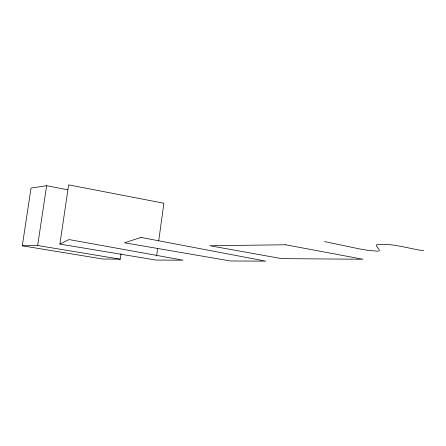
<?xml version="1.0" encoding="UTF-8"?>
<svg xmlns="http://www.w3.org/2000/svg" width="446" height="446" viewBox="0 0 446 446"><rect width="100%" height="100%" fill="white"/><g stroke="black" fill="none" stroke-linecap="round" stroke-linejoin="round"><path stroke-width="0.67" d="M156.63 255.971L157.667 248.433M158.704 240.901L163.888 203.237L68.634 184.861L59.892 244.09L156.061 260.079L183.038 260.169L69.007 239.563L59.892 244.09M67.747 189.801L46.624 185.709L31.03 188.089L22.3 245.796L102.619 258.992L120.242 259.187L121.017 253.696M22.3 245.796L37.67 245.517L46.624 185.709M37.67 245.517L120.242 259.187M423.7 250.736C408.213 248.6 392.525 242.981 376.792 244.614L376.223 245.635L379.15 249.604L379.34 250.619L378.035 251.204L368.346 250.429L358.534 248.717L324.56 241.576M141.031 237.434L124.462 242.78L230.504 260.982L265.783 261.139L141.031 237.434M285.596 244.776L209.837 245.729L281.616 258.619L362.96 259.249L285.596 244.776"/></g></svg>
